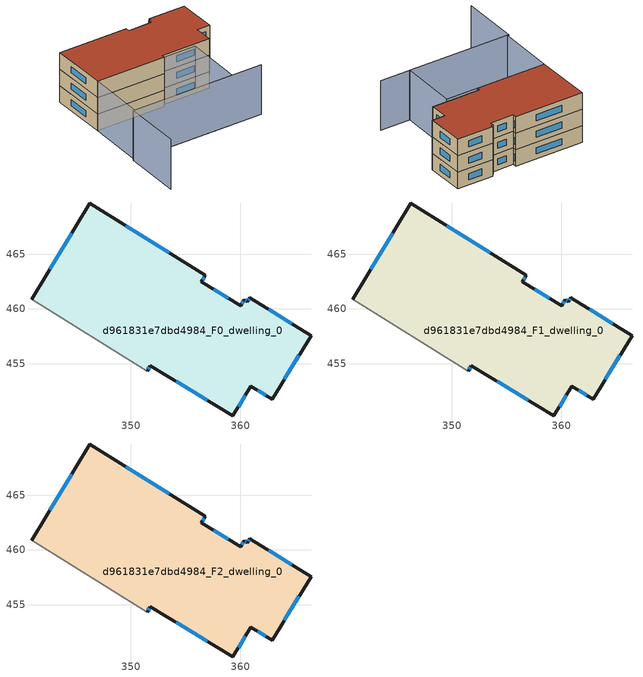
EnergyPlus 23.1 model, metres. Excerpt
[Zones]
d961831e7dbd4984_F0_dwelling_0
 floor ground (EU_floor_Construction): 360.87,461.03 366.45,457.55 362.92,451.75 360.96,452.94 359.32,450.24 351.79,454.82 351.49,454.32 340.93,460.89 346.25,469.64 356.8,463.07 356.44,462.46 360.02,460.29 360.35,460.85 360.65,460.67 z0
 wall outside (EU_wall_Construction): 351.49,454.32 351.79,454.82 359.32,450.24 360.96,452.94 362.92,451.75 366.45,457.55 360.87,461.03 360.65,460.67 360.35,460.85 360.02,460.29 356.44,462.46 356.8,463.07 346.25,469.64 340.93,460.89 z0:3
 wall adiabatic (EU_wall_Construction): 340.93,460.89 351.49,454.32 z0:3
 window (EU_Window_Construction): 360.56,460.72 360.45,460.79 / 360.8,460.92 360.72,460.78 / 364.71,458.63 362.61,459.95 / 364.02,453.55 365.35,455.74 / 361.57,452.57 362.31,452.12 / 359.83,451.08 360.45,452.1 / 354.13,453.39 356.97,451.66 / 351.58,454.48 351.69,454.66 / 344.59,466.92 342.59,463.62 / 353.51,465.11 349.54,467.59 / 356.55,462.65 356.69,462.88 / 358.9,460.97 357.55,461.79 / 360.25,460.67 360.12,460.46 z0.93:2.07
d961831e7dbd4984_F1_dwelling_0
 floor to d961831e7dbd4984_F0_dwelling_0 (EU_floor_Construction): 360.87,461.03 366.45,457.55 362.92,451.75 360.96,452.94 359.32,450.24 351.79,454.82 351.49,454.32 340.93,460.89 346.25,469.64 356.8,463.07 356.44,462.46 360.02,460.29 360.35,460.85 360.65,460.67 z3
 wall outside (EU_wall_Construction): 351.49,454.32 351.79,454.82 359.32,450.24 360.96,452.94 362.92,451.75 366.45,457.55 360.87,461.03 360.65,460.67 360.35,460.85 360.02,460.29 356.44,462.46 356.8,463.07 346.25,469.64 340.93,460.89 z3:6
 wall adiabatic (EU_wall_Construction): 340.93,460.89 351.49,454.32 z3:6
 window (EU_Window_Construction): 360.56,460.72 360.45,460.79 / 360.8,460.92 360.72,460.78 / 364.71,458.63 362.61,459.95 / 364.02,453.55 365.35,455.74 / 361.57,452.57 362.31,452.12 / 359.83,451.08 360.45,452.1 / 354.13,453.39 356.97,451.66 / 351.58,454.48 351.69,454.66 / 344.59,466.92 342.59,463.62 / 353.51,465.11 349.54,467.59 / 356.55,462.65 356.69,462.88 / 358.9,460.97 357.55,461.79 / 360.25,460.67 360.12,460.46 z3.93:5.07
d961831e7dbd4984_F2_dwelling_0
 floor to d961831e7dbd4984_F1_dwelling_0 (EU_floor_Construction): 360.87,461.03 366.45,457.55 362.92,451.75 360.96,452.94 359.32,450.24 351.79,454.82 351.49,454.32 340.93,460.89 346.25,469.64 356.8,463.07 356.44,462.46 360.02,460.29 360.35,460.85 360.65,460.67 z6
 wall outside (EU_wall_Construction): 351.49,454.32 351.79,454.82 359.32,450.24 360.96,452.94 362.92,451.75 366.45,457.55 360.87,461.03 360.65,460.67 360.35,460.85 360.02,460.29 356.44,462.46 356.8,463.07 346.25,469.64 340.93,460.89 z6:9
 wall adiabatic (EU_wall_Construction): 340.93,460.89 351.49,454.32 z6:9
 window (EU_Window_Construction): 360.56,460.72 360.45,460.79 / 360.8,460.92 360.72,460.78 / 364.71,458.63 362.61,459.95 / 364.02,453.55 365.35,455.74 / 361.57,452.57 362.31,452.12 / 359.83,451.08 360.45,452.1 / 354.13,453.39 356.97,451.66 / 351.58,454.48 351.69,454.66 / 344.59,466.92 342.59,463.62 / 353.51,465.11 349.54,467.59 / 356.55,462.65 356.69,462.88 / 358.9,460.97 357.55,461.79 / 360.25,460.67 360.12,460.46 z6.93:8.07
 roof outside (EU_roof_Construction): 362.92,451.75 366.45,457.55 360.87,461.03 360.65,460.67 360.35,460.85 360.02,460.29 356.44,462.46 356.8,463.07 346.25,469.64 340.93,460.89 351.49,454.32 351.79,454.82 359.32,450.24 360.96,452.94 z9
shading: 330,443.76 335.37,452.39 / 335.37,452.39 355.62,439.78 / 351,442.66 335.57,452.26 / 335.57,452.26 340.93,460.89 / 340.93,460.89 356.36,451.29 / 356.36,451.29 351,442.66 z0:9
[Building]
EU S2 Campaign: North Axis=0; Terrain=City; Solar Distribution=FullExterior
[Site:Location]
Montreal-Trudeau.Intl.AP: Latitude=45.4667; Longitude=-73.75; Time Zone=-5; Elevation=36
[SizingPeriod:WeatherFileDays]
AnnualSizingPeriod: Begin Month=1; Begin Day of Month=1; End Month=12; End Day of Month=31; Day of Week for Start Day=Monday; Use Weather File Daylight Saving Period=No; Use Weather File Rain and Snow Indicators=No
[MATERIAL]
EU_InternalMass_Material: Roughness=MediumRough; Thickness=0.1; Conductivity=1; Density=1800; Specific Heat=900; Thermal Absorptance=0.9; Solar Absorptance=0.7; Visible Absorptance=0.7
[MATERIAL:NOMASS] Roughness=MediumRough; Thermal Absorptance=0.9; Solar Absorptance=0.7; Visible Absorptance=0.7
Name | Thermal Resistance
EU_wall_NoMass; EU_floor_NoMass | 1.36485
EU_roof_NoMass | 2.55992
[WINDOWMATERIAL:SIMPLEGLAZINGSYSTEM]
EU_Window_SimpleGlazing: UFactor=3.92339; Solar Heat Gain Coefficient=0.8; Visible Transmittance=0.8
[CONSTRUCTION]
EU_wall_Construction: EU_wall_NoMass
EU_roof_Construction: EU_roof_NoMass
EU_floor_Construction: EU_floor_NoMass
EU_Window_Construction: EU_Window_SimpleGlazing
EU_InternalMass_Construction: EU_InternalMass_Material
[ZONE] Type=1; Multiplier=1; Ceiling Height=autocalculate; Floor Area=autocalculate; Part of Total Floor Area=Yes
Name | Volume
d961831e7dbd4984_F0_dwelling_0 | 679.659
d961831e7dbd4984_F1_dwelling_0; d961831e7dbd4984_F2_dwelling_0 | 679.657
[INTERNALMASS] Construction=EU_InternalMass_Construction; Surface Area=226.553
Name | Zone or ZoneList
d961831e7dbd4984_F0_dwelling_0_EU_InternalMass | d961831e7dbd4984_F0_dwelling_0
d961831e7dbd4984_F1_dwelling_0_EU_InternalMass | d961831e7dbd4984_F1_dwelling_0
d961831e7dbd4984_F2_dwelling_0_EU_InternalMass | d961831e7dbd4984_F2_dwelling_0
[OTHEREQUIPMENT] Fuel Type=Electricity; Design Level Calculation Method=Watts/Area; Power per Zone Floor Area=1; Fraction Latent=0; Fraction Radiant=0; Fraction Lost=0; Carbon Dioxide Generation Rate=0; EndUse Subcategory=EU_Step8_InternalGains
Name | Zone or ZoneList or Space or SpaceList | Schedule
EU_Step8_InternalGain_d961831e7dbd4984_F0_dwelling_0_f000 | d961831e7dbd4984_F0_dwelling_0 | EU_Step8_GainSchedule_d961831e7dbd4984_F0_dwelling_0_f000
EU_Step8_InternalGain_d961831e7dbd4984_F1_dwelling_0_f000 | d961831e7dbd4984_F1_dwelling_0 | EU_Step8_GainSchedule_d961831e7dbd4984_F1_dwelling_0_f000
EU_Step8_InternalGain_d961831e7dbd4984_F2_dwelling_0_f000 | d961831e7dbd4984_F2_dwelling_0 | EU_Step8_GainSchedule_d961831e7dbd4984_F2_dwelling_0_f000
[ZONEVENTILATION:DESIGNFLOWRATE] Schedule=EU_AlwaysOn; Design Flow Rate Calculation Method=AirChanges/Hour; Air Changes per Hour=0.860309; Ventilation Type=Natural; Fan Pressure Rise=0; Fan Total Efficiency=1; Constant Term Coefficient=1; Temperature Term Coefficient=0; Velocity Term Coefficient=0; Velocity Squared Term Coefficient=0; Minimum Indoor Temperature=-100; Maximum Indoor Temperature=100; Delta Temperature=-100; Minimum Outdoor Temperature=-100; Maximum Outdoor Temperature=100; Maximum Wind Speed=40
Name | Zone or ZoneList or Space or SpaceList
EU_ConstantAir_d961831e7dbd4984_F0_dwelling_0 | d961831e7dbd4984_F0_dwelling_0
EU_ConstantAir_d961831e7dbd4984_F1_dwelling_0 | d961831e7dbd4984_F1_dwelling_0
EU_ConstantAir_d961831e7dbd4984_F2_dwelling_0 | d961831e7dbd4984_F2_dwelling_0
[HVACTEMPLATE:THERMOSTAT] Constant Heating Setpoint=20; Constant Cooling Setpoint=50
EU_HeatOnly_d961831e7dbd4984_F0_dwelling_0; EU_HeatOnly_d961831e7dbd4984_F1_dwelling_0; EU_HeatOnly_d961831e7dbd4984_F2_dwelling_0
[HVACTEMPLATE:ZONE:IDEALLOADSAIRSYSTEM] System Availability Schedule=EU_AlwaysOn; Maximum Heating Supply Air Temperature=50; Minimum Cooling Supply Air Temperature=13; Maximum Heating Supply Air Humidity Ratio=0.0156; Minimum Cooling Supply Air Humidity Ratio=0.0077; Heating Limit=NoLimit; Cooling Limit=NoLimit; Heating Availability Schedule=EU_AlwaysOn; Cooling Availability Schedule=EU_CoolingOff; Dehumidification Control Type=ConstantSensibleHeatRatio; Cooling Sensible Heat Ratio=0.7; Dehumidification Setpoint=60; Humidification Control Type=None; Humidification Setpoint=30; Outdoor Air Method=None; Outdoor Air Flow Rate per Person=0.00944; Outdoor Air Flow Rate per Zone Floor Area=0; Outdoor Air Flow Rate per Zone=0; Demand Controlled Ventilation Type=None; Outdoor Air Economizer Type=NoEconomizer; Heat Recovery Type=None; Sensible Heat Recovery Effectiveness=0.7; Latent Heat Recovery Effectiveness=0.65
Name | Template Thermostat
d961831e7dbd4984_F0_dwelling_0 | EU_HeatOnly_d961831e7dbd4984_F0_dwelling_0
d961831e7dbd4984_F1_dwelling_0 | EU_HeatOnly_d961831e7dbd4984_F1_dwelling_0
d961831e7dbd4984_F2_dwelling_0 | EU_HeatOnly_d961831e7dbd4984_F2_dwelling_0
[SIZING:ZONE] Zone Cooling Design Supply Air Temperature Input Method=SupplyAirTemperature; Zone Cooling Design Supply Air Temperature=13; Zone Heating Design Supply Air Temperature Input Method=SupplyAirTemperature; Zone Heating Design Supply Air Temperature=50; Zone Cooling Design Supply Air Humidity Ratio=0.008; Zone Heating Design Supply Air Humidity Ratio=0.008; Cooling Design Air Flow Method=DesignDay; Cooling Design Air Flow Rate=0; Cooling Minimum Air Flow per Zone Floor Area=0.000762; Cooling Minimum Air Flow=0; Cooling Minimum Air Flow Fraction=0.2; Heating Design Air Flow Method=DesignDay; Heating Design Air Flow Rate=0; Heating Maximum Air Flow per Zone Floor Area=0.002032; Heating Maximum Air Flow=0.141576; Heating Maximum Air Flow Fraction=0.3; Account for Dedicated Outdoor Air System=No; Dedicated Outdoor Air System Control Strategy=NeutralSupplyAir; Dedicated Outdoor Air Low Setpoint Temperature for Design=autosize; Dedicated Outdoor Air High Setpoint Temperature for Design=autosize; Zone Load Sizing Method=Sensible Load Only No Latent Load; Zone Latent Cooling Design Supply Air Humidity Ratio Input Method=HumidityRatioDifference; Zone Cooling Design Supply Air Humidity Ratio Difference=0.005; Zone Latent Heating Design Supply Air Humidity Ratio Input Method=HumidityRatioDifference; Zone Humidification Design Supply Air Humidity Ratio Difference=0.005
d961831e7dbd4984_F0_dwelling_0; d961831e7dbd4984_F1_dwelling_0; d961831e7dbd4984_F2_dwelling_0
[SCHEDULE:CONSTANT]
Name | Hourly Value
EU_AlwaysOn | 1
EU_CoolingOff | 0
[SCHEDULE:FILE] Column Number=1; Rows to Skip at Top=0; Number of Hours of Data=8760; Column Separator=Comma; Interpolate to Timestep=No; Minutes per Item=60; Adjust Schedule for Daylight Savings=Yes
Name | File
EU_Step8_GainSchedule_d961831e7dbd4984_F0_dwelling_0_f000 | ../../schedules/d961831e7dbd4984/d961831e7dbd4984_F0_dwelling_0_f000_gain.csv
EU_Step8_GainSchedule_d961831e7dbd4984_F1_dwelling_0_f000 | ../../schedules/d961831e7dbd4984/d961831e7dbd4984_F1_dwelling_0_f000_gain.csv
EU_Step8_GainSchedule_d961831e7dbd4984_F2_dwelling_0_f000 | ../../schedules/d961831e7dbd4984/d961831e7dbd4984_F2_dwelling_0_f000_gain.csv
